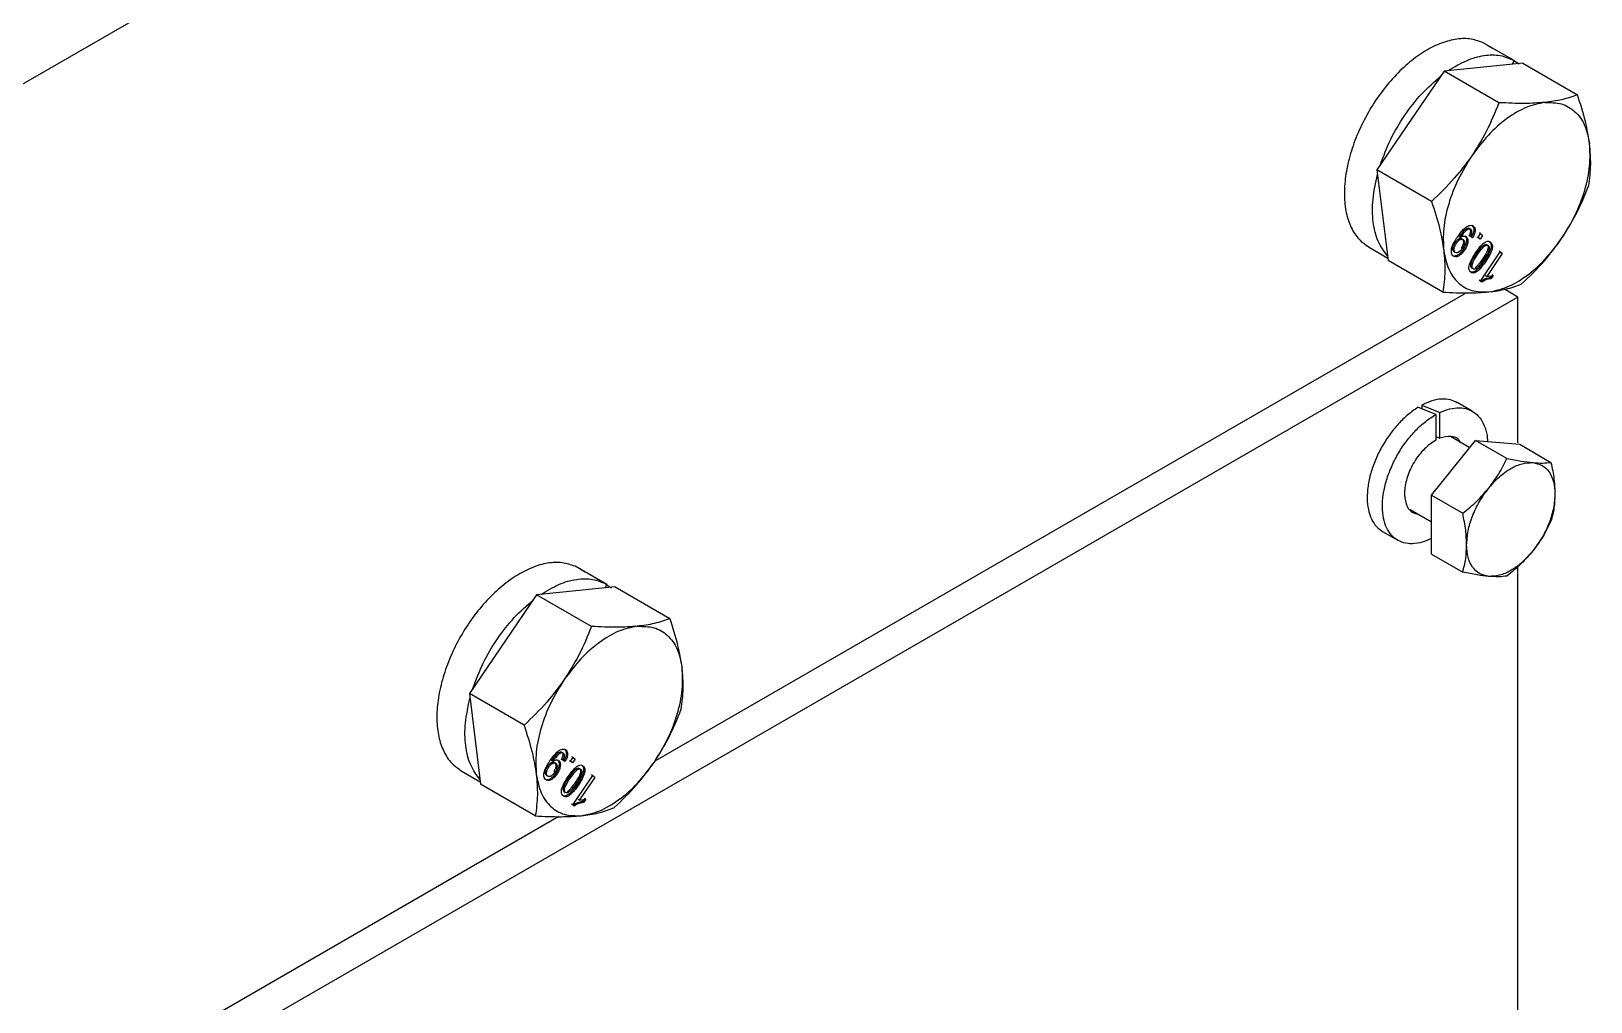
# Model space of a CAD drawing. Header units: millimetres. Extents: x 861 to 27901, y 673 to 17923.
# Drawn here: x 24468.3 to 24646.6, y 6803.6 to 6914.5 of the extents above; entities that cross this region are included whole.
import ezdxf

# ---------------------------------------------------------------- set-up
doc = ezdxf.new("R2010")
doc.units = ezdxf.units.MM
doc.header["$LTSCALE"] = 33.3

msp = doc.modelspace()

# ---------------------------------------------------------------- linework, layer by layer
at = {"color": 7, "linetype": 'Continuous', "lineweight": 25}
for p, q in [((24091.06, 6691.27), (24531.43, 6945.5)), ((24637.81, 6911.18), (24634.18, 6913.25)), ((24634.76, 6912.93), (24635.31, 6912.6)), ((24638.78, 6910.89), (24629.8, 6909.98)), ((24637.81, 6911.18), (24637.58, 6910.77)), ((24637.79, 6911.14), (24638.36, 6910.8)), ((24638.78, 6910.89), (24645.04, 6907.27)), ((24629.8, 6909.98), (24622.11, 6898.7)), ((24636.06, 6906.37), (24629.8, 6909.98)), ((24628.36, 6895.09), (24622.11, 6898.7)), ((24622.11, 6898.7), (24623.39, 6888.32)), ((24631.56, 6891.11), (24631.5, 6891.03)), ((24631.5, 6891.03), (24631.62, 6891.09)), ((24631.7, 6891.03), (24631.56, 6891.11)), ((24632.34, 6891.01), (24632.2, 6891.1)), ((24632.74, 6891.92), (24632.6, 6892)), ((24632.8, 6891.08), (24632.66, 6891.16)), ((24632.88, 6891.85), (24632.74, 6891.93)), ((24633.05, 6890.92), (24632.8, 6891.08)), ((24633.15, 6892.22), (24633.01, 6892.31)), ((24633.68, 6890.97), (24633.97, 6891.4)), ((24633.97, 6891.4), (24633.83, 6891.48)), ((24634.2, 6891.19), (24633.9, 6890.76)), ((24633.95, 6891.37), (24634.06, 6891.27)), ((24633.97, 6891.4), (24634.2, 6891.19)), ((24634.2, 6891.19), (24634.06, 6891.27)), ((24621.17, 6889.87), (24623.35, 6888.61)), ((24630.9, 6889.36), (24631.04, 6889.28)), ((24631.06, 6890.38), (24631.2, 6890.3)), ((24631.64, 6890.95), (24631.5, 6891.03)), ((24631.7, 6891.03), (24631.64, 6890.95)), ((24631.82, 6890.77), (24631.68, 6890.85)), ((24631.76, 6889.79), (24631.9, 6889.71)), ((24632.01, 6890.69), (24631.87, 6890.77)), ((24632.11, 6889.48), (24631.97, 6889.56)), ((24633.05, 6890.92), (24632.91, 6891)), ((24633.54, 6891.05), (24633.68, 6890.97)), ((24633.9, 6890.76), (24633.68, 6890.97)), ((24633.9, 6890.76), (24633.76, 6890.85)), ((24633.94, 6885.98), (24636.22, 6889.32)), ((24634.72, 6890.08), (24634.58, 6890.16)), ((24634.72, 6890.1), (24634.86, 6890.02)), ((24634.99, 6890.49), (24635.13, 6890.4)), ((24635.3, 6889.72), (24635.16, 6889.8)), ((24636.22, 6889.32), (24636.08, 6889.4)), ((24636.2, 6889.29), (24636.31, 6889.2)), ((24636.22, 6889.32), (24636.45, 6889.12)), ((24629.65, 6884.71), (24623.39, 6888.32)), ((24630.81, 6888.86), (24630.67, 6888.94)), ((24631.24, 6889.21), (24631.24, 6889.21)), ((24633.47, 6887.41), (24633.33, 6887.49)), ((24634.17, 6888.48), (24634.31, 6888.4)), ((24634.53, 6888.19), (24634.39, 6888.27)), ((24636.45, 6889.12), (24634.67, 6886.51)), ((24636.45, 6889.12), (24636.31, 6889.2)), ((24632.82, 6887.02), (24632.68, 6887.1)), ((24632.88, 6886.98), (24633, 6886.91)), ((24632.94, 6887.48), (24633.08, 6887.4)), ((24633.94, 6885.98), (24633.8, 6886.06)), ((24634.09, 6885.84), (24633.94, 6885.98)), ((24634.67, 6886.51), (24634.53, 6886.59)), ((24634.67, 6886.51), (24635.41, 6886.63)), ((24635.19, 6886.59), (24635, 6886.31)), ((24635.14, 6886.23), (24635, 6886.31)), ((24635.41, 6886.63), (24635.14, 6886.23)), ((24635.41, 6886.63), (24635.27, 6886.71)), ((24638.24, 6884.14), (24128.5, 6589.87)), ((24632.35, 6884.63), (24539.58, 6831.07)), ((24638.24, 6884.14), (24636.7, 6885.03)), ((24638.24, 6867.49), (24638.24, 6884.14)), ((24628.85, 6870.72), (24626.81, 6871.54)), ((24627.26, 6871.8), (24627.26, 6871.36)), ((24627.26, 6871.8), (24629.3, 6870.95)), ((24633.02, 6871.09), (24631.28, 6872.09)), ((24628.85, 6870.72), (24628.85, 6867.8)), ((24629.3, 6868.01), (24629.3, 6870.95)), ((24628.84, 6868.2), (24629.3, 6868.01)), ((24632.73, 6866.92), (24630.51, 6868.2)), ((24628.36, 6861.49), (24633.4, 6867.76)), ((24636.97, 6865.7), (24633.4, 6867.76)), ((24633.4, 6867.76), (24638.45, 6867.31)), ((24638.45, 6867.31), (24642.01, 6865.25)), ((24628.36, 6861.49), (24631.92, 6859.43)), ((24628.36, 6854.76), (24628.36, 6861.49)), ((24625.9, 6859.87), (24628.36, 6858.45)), ((24622.77, 6857.35), (24624.51, 6856.34)), ((24628.36, 6854.76), (24631.92, 6852.7)), ((24534.1, 6851.3), (24530.47, 6853.37)), ((24531.04, 6853.05), (24531.6, 6852.72)), ((24638.24, 6776.16), (24638.24, 6853.35)), ((24526.08, 6850.1), (24518.39, 6838.82)), ((24535.06, 6851.01), (24526.08, 6850.1)), ((24532.34, 6846.49), (24526.08, 6850.1)), ((24534.1, 6851.3), (24533.86, 6850.88)), ((24534.07, 6851.26), (24534.64, 6850.92)), ((24535.06, 6851.01), (24541.32, 6847.39)), ((24524.65, 6835.2), (24518.39, 6838.82)), ((24518.39, 6838.82), (24519.67, 6828.44)), ((24529.44, 6832.34), (24529.3, 6832.42)), ((24527.34, 6830.5), (24527.48, 6830.42)), ((24527.84, 6831.23), (24527.79, 6831.15)), ((24527.79, 6831.15), (24527.9, 6831.21)), ((24527.93, 6831.07), (24527.79, 6831.15)), ((24527.98, 6831.15), (24527.84, 6831.23)), ((24527.98, 6831.15), (24527.93, 6831.07)), ((24528.1, 6830.89), (24527.96, 6830.97)), ((24528.3, 6830.81), (24528.16, 6830.89)), ((24528.63, 6831.13), (24528.49, 6831.22)), ((24529.03, 6832.04), (24528.89, 6832.12)), ((24529.08, 6831.2), (24528.94, 6831.28)), ((24529.16, 6831.97), (24529.02, 6832.05)), ((24529.34, 6831.04), (24529.08, 6831.2)), ((24529.34, 6831.04), (24529.2, 6831.12)), ((24529.82, 6831.17), (24529.96, 6831.09)), ((24529.96, 6831.09), (24530.25, 6831.52)), ((24530.19, 6830.88), (24529.96, 6831.09)), ((24530.19, 6830.88), (24530.05, 6830.96)), ((24530.25, 6831.52), (24530.11, 6831.6)), ((24530.48, 6831.31), (24530.19, 6830.88)), ((24530.23, 6831.49), (24530.34, 6831.39)), ((24530.25, 6831.52), (24530.48, 6831.31)), ((24530.48, 6831.31), (24530.34, 6831.39)), ((24531.27, 6830.61), (24531.41, 6830.52)), ((24517.45, 6829.99), (24519.64, 6828.73)), ((24527.1, 6828.98), (24526.96, 6829.06)), ((24527.18, 6829.48), (24527.32, 6829.4)), ((24527.52, 6829.33), (24527.53, 6829.33)), ((24528.04, 6829.91), (24528.18, 6829.83)), ((24528.39, 6829.6), (24528.25, 6829.68)), ((24530.22, 6826.1), (24532.51, 6829.44)), ((24531, 6830.2), (24530.86, 6830.28)), ((24532.73, 6829.23), (24530.95, 6826.63)), ((24531.01, 6830.22), (24531.15, 6830.14)), ((24531.58, 6829.84), (24531.44, 6829.92)), ((24532.51, 6829.44), (24532.37, 6829.52)), ((24532.49, 6829.41), (24532.59, 6829.32)), ((24532.51, 6829.44), (24532.73, 6829.23)), ((24532.73, 6829.23), (24532.59, 6829.32)), ((24525.93, 6824.83), (24519.67, 6828.44)), ((24529.1, 6827.14), (24528.96, 6827.22)), ((24529.16, 6827.1), (24529.29, 6827.03)), ((24529.22, 6827.6), (24529.36, 6827.52)), ((24529.75, 6827.53), (24529.61, 6827.61)), ((24530.45, 6828.6), (24530.59, 6828.52)), ((24530.82, 6828.31), (24530.68, 6828.39)), ((24530.22, 6826.1), (24530.08, 6826.18)), ((24530.37, 6825.96), (24530.22, 6826.1)), ((24530.95, 6826.63), (24530.81, 6826.71)), ((24530.95, 6826.63), (24531.69, 6826.75)), ((24531.48, 6826.71), (24531.28, 6826.43)), ((24531.42, 6826.35), (24531.28, 6826.43)), ((24531.69, 6826.75), (24531.42, 6826.35)), ((24531.69, 6826.75), (24531.55, 6826.83)), ((24528.63, 6824.75), (24444.27, 6776.05))]:
    msp.add_line(p, q, dxfattribs=at)
for points, knots in [([(24634.18, 6913.25), (24633.71, 6913.42), (24632.75, 6913.75), (24631.07, 6913.67), (24629.29, 6913.16), (24627.45, 6912.21), (24625.62, 6910.86), (24623.88, 6909.16), (24622.29, 6907.17), (24620.91, 6904.96), (24619.79, 6902.63), (24618.97, 6900.25), (24618.48, 6897.92), (24618.34, 6895.72), (24618.56, 6893.73), (24619.13, 6892.04), (24619.99, 6890.7), (24620.79, 6890.15), (24621.18, 6889.88)], [0, 0, 0, 0, 0.062742, 0.125483, 0.188225, 0.250967, 0.313709, 0.37645, 0.439192, 0.501934, 0.564676, 0.627417, 0.690159, 0.752901, 0.815642, 0.878384, 0.941126, 1, 1, 1, 1]), ([(24645.04, 6907.27), (24644.47, 6907.07), (24643.42, 6906.67), (24641.97, 6906.48), (24641.3, 6906.39)], [0, 0, 0, 0, 0.532771, 1, 1, 1, 1]), ([(24646.43, 6901.65), (24646.29, 6902.49), (24646, 6904.29), (24645.37, 6906.24), (24645.04, 6907.27)], [0, 0, 0, 0, 0.467229, 1, 1, 1, 1]), ([(24636.06, 6906.37), (24635.61, 6905.25), (24634.77, 6903.16), (24633.54, 6901.21), (24632.96, 6900.29)], [0, 0, 0, 0, 0.532771, 1, 1, 1, 1]), ([(24641.3, 6906.39), (24640.55, 6906.34), (24638.96, 6906.22), (24637.07, 6906.32), (24636.06, 6906.37)], [0, 0, 0, 0, 0.467229, 1, 1, 1, 1]), ([(24632.96, 6900.29), (24632.32, 6899.42), (24630.94, 6897.55), (24629.26, 6895.94), (24628.36, 6895.09)], [0, 0, 0, 0, 0.467229, 1, 1, 1, 1]), ([(24646.32, 6896.9), (24646.43, 6897.68), (24646.64, 6899.14), (24646.49, 6900.85), (24646.43, 6901.65)], [0, 0, 0, 0, 0.532771, 1, 1, 1, 1]), ([(24643.22, 6890.83), (24643.8, 6891.74), (24645.03, 6893.69), (24645.87, 6895.78), (24646.32, 6896.9)], [0, 0, 0, 0, 0.467229, 1, 1, 1, 1]), ([(24628.36, 6895.09), (24628.7, 6894.05), (24629.33, 6892.1), (24629.62, 6890.31), (24629.76, 6889.46)], [0, 0, 0, 0, 0.532771, 1, 1, 1, 1]), ([(24631.32, 6891.01), (24631.46, 6891.21), (24631.74, 6891.61), (24632.15, 6892.04), (24632.49, 6892.28), (24632.75, 6892.36), (24632.98, 6892.35), (24633.1, 6892.27), (24633.15, 6892.22)], [0, 0, 0, 0, 0.250485, 0.500119, 0.627899, 0.750092, 0.874994, 1, 1, 1, 1]), ([(24632.74, 6891.93), (24632.7, 6891.96), (24632.63, 6892.01), (24632.48, 6892.01), (24632.31, 6891.94), (24631.98, 6891.67), (24631.75, 6891.36), (24631.56, 6891.11)], [0, 0, 0, 0, 0.125207, 0.25031, 0.375339, 0.50062, 1, 1, 1, 1]), ([(24631.64, 6890.95), (24631.71, 6890.99), (24631.84, 6891.07), (24632.04, 6891.12), (24632.21, 6891.11), (24632.3, 6891.05), (24632.34, 6891.01)], [0, 0, 0, 0, 0.248943, 0.49945, 0.750285, 1, 1, 1, 1]), ([(24632.88, 6891.85), (24632.84, 6891.88), (24632.77, 6891.93), (24632.62, 6891.93), (24632.45, 6891.86), (24632.12, 6891.59), (24631.89, 6891.28), (24631.7, 6891.03)], [0, 0, 0, 0, 0.125207, 0.25031, 0.375339, 0.50062, 1, 1, 1, 1]), ([(24632.2, 6891.1), (24632.22, 6891.08), (24632.26, 6891.04), (24632.31, 6890.96), (24632.36, 6890.83), (24632.38, 6890.64), (24632.36, 6890.43), (24632.3, 6890.21), (24632.19, 6889.91), (24632.06, 6889.7), (24631.97, 6889.56)], [0, 0, 0, 0, 0.062611, 0.125226, 0.250194, 0.373586, 0.500286, 0.62458, 0.750412, 1, 1, 1, 1]), ([(24632.66, 6891.16), (24632.7, 6891.25), (24632.78, 6891.39), (24632.83, 6891.58), (24632.84, 6891.71), (24632.82, 6891.83), (24632.77, 6891.89), (24632.74, 6891.93)], [0, 0, 0, 0, 0.277074, 0.499914, 0.624834, 0.750381, 1, 1, 1, 1]), ([(24632.8, 6891.08), (24632.84, 6891.16), (24632.92, 6891.31), (24632.97, 6891.5), (24632.98, 6891.63), (24632.96, 6891.72), (24632.93, 6891.8), (24632.9, 6891.83), (24632.88, 6891.85)], [0, 0, 0, 0, 0.276477, 0.499318, 0.623718, 0.749496, 0.874756, 1, 1, 1, 1]), ([(24633.01, 6892.31), (24633.07, 6892.24), (24633.15, 6892.14), (24633.2, 6891.94), (24633.2, 6891.71), (24633.12, 6891.38), (24632.98, 6891.12), (24632.91, 6891)], [0, 0, 0, 0, 0.249859, 0.375956, 0.500482, 0.749847, 1, 1, 1, 1]), ([(24633.15, 6892.22), (24633.21, 6892.16), (24633.29, 6892.06), (24633.34, 6891.86), (24633.34, 6891.63), (24633.26, 6891.29), (24633.12, 6891.04), (24633.05, 6890.92)], [0, 0, 0, 0, 0.249859, 0.375718, 0.500481, 0.749846, 1, 1, 1, 1]), ([(24629.76, 6889.46), (24629.82, 6888.66), (24629.97, 6886.95), (24629.76, 6885.49), (24629.65, 6884.71)], [0, 0, 0, 0, 0.467229, 1, 1, 1, 1]), ([(24630.81, 6888.86), (24630.77, 6888.92), (24630.68, 6889.02), (24630.62, 6889.25), (24630.62, 6889.53), (24630.71, 6889.94), (24630.95, 6890.45), (24631.2, 6890.83), (24631.32, 6891.01)], [0, 0, 0, 0, 0.125064, 0.25009, 0.37511, 0.500169, 0.749441, 1, 1, 1, 1]), ([(24630.9, 6889.36), (24630.86, 6889.41), (24630.8, 6889.49), (24630.78, 6889.66), (24630.8, 6889.8), (24630.84, 6889.95), (24630.92, 6890.15), (24631, 6890.29), (24631.06, 6890.38)], [0, 0, 0, 0, 0.249017, 0.371845, 0.499365, 0.623226, 0.749892, 1, 1, 1, 1]), ([(24632.11, 6889.48), (24632.01, 6889.34), (24631.85, 6889.13), (24631.61, 6888.93), (24631.43, 6888.82), (24631.25, 6888.75), (24631.02, 6888.73), (24630.9, 6888.81), (24630.81, 6888.86)], [0, 0, 0, 0, 0.249869, 0.376454, 0.500348, 0.627239, 0.750824, 1, 1, 1, 1]), ([(24631.04, 6889.28), (24631, 6889.33), (24630.94, 6889.41), (24630.92, 6889.58), (24630.94, 6889.72), (24630.98, 6889.87), (24631.06, 6890.07), (24631.14, 6890.21), (24631.2, 6890.3)], [0, 0, 0, 0, 0.249017, 0.372138, 0.499365, 0.623562, 0.749893, 1, 1, 1, 1]), ([(24631.97, 6889.56), (24631.87, 6889.42), (24631.71, 6889.21), (24631.47, 6889.01), (24631.29, 6888.9), (24631.11, 6888.83), (24631, 6888.83), (24630.94, 6888.83)], [0, 0, 0, 0, 0.332793, 0.501654, 0.666398, 0.835694, 1, 1, 1, 1]), ([(24631.9, 6889.71), (24631.83, 6889.62), (24631.7, 6889.44), (24631.49, 6889.28), (24631.33, 6889.22), (24631.18, 6889.19), (24631.1, 6889.25), (24631.04, 6889.28)], [0, 0, 0, 0, 0.25025, 0.499842, 0.629576, 0.750665, 1, 1, 1, 1]), ([(24631.06, 6890.38), (24631.13, 6890.47), (24631.22, 6890.6), (24631.37, 6890.73), (24631.49, 6890.8), (24631.6, 6890.85), (24631.74, 6890.86), (24631.82, 6890.81), (24631.87, 6890.77)], [0, 0, 0, 0, 0.249977, 0.377915, 0.500342, 0.627106, 0.750811, 1, 1, 1, 1]), ([(24631.2, 6890.3), (24631.27, 6890.39), (24631.36, 6890.52), (24631.51, 6890.65), (24631.63, 6890.72), (24631.74, 6890.76), (24631.88, 6890.78), (24631.96, 6890.73), (24632.01, 6890.69)], [0, 0, 0, 0, 0.2499765, 0.3782222, 0.5003423, 0.6274524, 0.7508111, 1, 1, 1, 1]), ([(24631.87, 6890.77), (24631.91, 6890.72), (24631.98, 6890.65), (24632, 6890.49), (24632, 6890.36), (24631.97, 6890.21), (24631.9, 6890.02), (24631.82, 6889.88), (24631.76, 6889.79)], [0, 0, 0, 0, 0.24952, 0.373528, 0.499888, 0.62379, 0.750316, 1, 1, 1, 1]), ([(24632.01, 6890.69), (24632.05, 6890.64), (24632.12, 6890.57), (24632.14, 6890.41), (24632.14, 6890.28), (24632.11, 6890.13), (24632.04, 6889.94), (24631.96, 6889.8), (24631.9, 6889.71)], [0, 0, 0, 0, 0.249521, 0.373851, 0.499889, 0.624096, 0.750315, 1, 1, 1, 1]), ([(24632.34, 6891.01), (24632.38, 6890.98), (24632.44, 6890.91), (24632.5, 6890.75), (24632.52, 6890.56), (24632.5, 6890.35), (24632.44, 6890.12), (24632.33, 6889.83), (24632.2, 6889.62), (24632.11, 6889.48)], [0, 0, 0, 0, 0.125074, 0.250064, 0.373261, 0.500199, 0.624296, 0.750369, 1, 1, 1, 1]), ([(24633.41, 6889.23), (24633.54, 6889.42), (24633.8, 6889.79), (24634.18, 6890.21), (24634.5, 6890.45), (24634.75, 6890.54), (24634.97, 6890.53), (24635.07, 6890.45), (24635.13, 6890.4)], [0, 0, 0, 0, 0.2504758, 0.5003474, 0.6257683, 0.7501762, 0.8749697, 1, 1, 1, 1]), ([(24633.49, 6889.1), (24633.68, 6889.37), (24633.92, 6889.71), (24634.25, 6890.04), (24634.43, 6890.14), (24634.6, 6890.18), (24634.68, 6890.13), (24634.72, 6890.1)], [0, 0, 0, 0, 0.50041, 0.625613, 0.75058, 0.875344, 1, 1, 1, 1]), ([(24633.63, 6889.02), (24633.82, 6889.29), (24634.06, 6889.63), (24634.39, 6889.96), (24634.57, 6890.06), (24634.74, 6890.1), (24634.82, 6890.04), (24634.86, 6890.02)], [0, 0, 0, 0, 0.50041, 0.625613, 0.75058, 0.875344, 1, 1, 1, 1]), ([(24634.72, 6890.1), (24634.75, 6890.06), (24634.82, 6889.98), (24634.82, 6889.77), (24634.78, 6889.55), (24634.58, 6889.1), (24634.35, 6888.75), (24634.17, 6888.48)], [0, 0, 0, 0, 0.124696, 0.249462, 0.374432, 0.499637, 1, 1, 1, 1]), ([(24634.86, 6890.02), (24634.89, 6889.98), (24634.96, 6889.9), (24634.96, 6889.69), (24634.92, 6889.47), (24634.72, 6889.02), (24634.49, 6888.67), (24634.31, 6888.4)], [0, 0, 0, 0, 0.124696, 0.249462, 0.374432, 0.499637, 1, 1, 1, 1]), ([(24635.16, 6889.8), (24635.12, 6889.67), (24635.05, 6889.4), (24634.79, 6888.88), (24634.55, 6888.52), (24634.39, 6888.27)], [0, 0, 0, 0, 0.249754, 0.499871, 1, 1, 1, 1]), ([(24635.3, 6889.72), (24635.26, 6889.59), (24635.19, 6889.32), (24634.93, 6888.8), (24634.69, 6888.44), (24634.53, 6888.19)], [0, 0, 0, 0, 0.249754, 0.499871, 1, 1, 1, 1]), ([(24634.99, 6890.49), (24635.05, 6890.41), (24635.15, 6890.28), (24635.19, 6890.02), (24635.17, 6889.88), (24635.16, 6889.8)], [0, 0, 0, 0, 0.499036, 0.74951, 1, 1, 1, 1]), ([(24635.13, 6890.4), (24635.19, 6890.32), (24635.29, 6890.2), (24635.32, 6889.97), (24635.32, 6889.83), (24635.3, 6889.76), (24635.3, 6889.72)], [0, 0, 0, 0, 0.498795, 0.749148, 0.874576, 1, 1, 1, 1]), ([(24638.62, 6885.62), (24639.52, 6886.47), (24641.2, 6888.08), (24642.58, 6889.95), (24643.22, 6890.83)], [0, 0, 0, 0, 0.532771, 1, 1, 1, 1]), ([(24632.82, 6887.02), (24632.77, 6887.07), (24632.68, 6887.17), (24632.62, 6887.41), (24632.64, 6887.71), (24632.84, 6888.35), (24633.16, 6888.84), (24633.41, 6889.23)], [0, 0, 0, 0, 0.1253733, 0.2506437, 0.3756975, 0.5011132, 1, 1, 1, 1]), ([(24634.53, 6888.19), (24634.4, 6888.01), (24634.14, 6887.63), (24633.76, 6887.21), (24633.43, 6886.97), (24633.19, 6886.88), (24632.98, 6886.9), (24632.87, 6886.98), (24632.82, 6887.02)], [0, 0, 0, 0, 0.2504817, 0.5003456, 0.6317049, 0.7502211, 0.8749867, 1, 1, 1, 1]), ([(24632.94, 6887.48), (24632.91, 6887.52), (24632.85, 6887.6), (24632.84, 6887.8), (24632.88, 6888.03), (24633.08, 6888.48), (24633.31, 6888.83), (24633.49, 6889.1)], [0, 0, 0, 0, 0.124745, 0.249484, 0.374471, 0.499648, 1, 1, 1, 1]), ([(24634.39, 6888.27), (24634.26, 6888.09), (24634, 6887.71), (24633.62, 6887.29), (24633.29, 6887.06), (24633.06, 6886.96), (24632.94, 6886.98), (24632.88, 6886.99)], [0, 0, 0, 0, 0.293294, 0.585865, 0.739865, 0.87845, 1, 1, 1, 1]), ([(24633.08, 6887.4), (24633.05, 6887.44), (24632.99, 6887.52), (24632.98, 6887.72), (24633.02, 6887.95), (24633.22, 6888.4), (24633.45, 6888.75), (24633.63, 6889.02)], [0, 0, 0, 0, 0.124745, 0.249484, 0.374471, 0.499648, 1, 1, 1, 1]), ([(24634.17, 6888.48), (24634.04, 6888.3), (24633.85, 6888.02), (24633.57, 6887.69), (24633.41, 6887.56), (24633.33, 6887.49)], [0, 0, 0, 0, 0.5003723, 0.7505151, 1, 1, 1, 1]), ([(24634.31, 6888.4), (24634.18, 6888.22), (24633.99, 6887.94), (24633.71, 6887.6), (24633.55, 6887.48), (24633.47, 6887.41)], [0, 0, 0, 0, 0.500372, 0.750515, 1, 1, 1, 1]), ([(24633.04, 6887.43), (24633.03, 6887.43), (24633.01, 6887.43), (24632.98, 6887.45), (24632.95, 6887.47), (24632.94, 6887.48)], [0, 0, 0, 0, 0.170351, 0.585162, 1, 1, 1, 1]), ([(24633.47, 6887.41), (24633.43, 6887.39), (24633.36, 6887.35), (24633.25, 6887.33), (24633.15, 6887.34), (24633.11, 6887.38), (24633.08, 6887.4)], [0, 0, 0, 0, 0.250158, 0.500156, 0.750032, 1, 1, 1, 1]), ([(24635, 6886.31), (24634.83, 6886.3), (24634.5, 6886.27), (24634.13, 6886.04), (24633.95, 6885.92)], [0, 0, 0, 0, 0.500866, 1, 1, 1, 1]), ([(24635.14, 6886.23), (24634.97, 6886.22), (24634.64, 6886.19), (24634.27, 6885.96), (24634.09, 6885.84)], [0, 0, 0, 0, 0.5008657, 1, 1, 1, 1]), ([(24629.65, 6884.71), (24630.65, 6884.66), (24632.55, 6884.57), (24634.14, 6884.68), (24634.89, 6884.73)], [0, 0, 0, 0, 0.532771, 1, 1, 1, 1]), ([(24634.89, 6884.73), (24635.56, 6884.82), (24637.01, 6885.02), (24638.06, 6885.41), (24638.62, 6885.62)], [0, 0, 0, 0, 0.467229, 1, 1, 1, 1]), ([(24626.81, 6871.54), (24626.42, 6871.27), (24625.64, 6870.74), (24624.53, 6869.65), (24623.52, 6868.39), (24622.63, 6866.99), (24621.91, 6865.51), (24621.38, 6863.99), (24621.06, 6862.51), (24620.97, 6861.1), (24621.1, 6859.83), (24621.46, 6858.75), (24622.01, 6857.88), (24622.52, 6857.53), (24622.77, 6857.35)], [0, 0, 0, 0, 0.0836149, 0.1672298, 0.2508448, 0.3344597, 0.4180746, 0.5016895, 0.5853044, 0.6689193, 0.7525343, 0.8361492, 0.9197641, 1, 1, 1, 1]), ([(24631.27, 6872.07), (24631.03, 6872.19), (24630.5, 6872.46), (24629.53, 6872.52), (24628.42, 6872.34), (24627.64, 6871.98), (24627.26, 6871.8)], [0, 0, 0, 0, 0.220764, 0.48051, 0.740255, 1, 1, 1, 1]), ([(24629.3, 6870.95), (24629.69, 6871.1), (24630.46, 6871.42), (24631.54, 6871.53), (24632.53, 6871.37), (24633.37, 6870.91), (24634.05, 6870.19), (24634.51, 6869.21), (24634.74, 6868.34), (24634.74, 6867.77), (24634.74, 6867.64)], [0, 0, 0, 0, 0.137338, 0.274676, 0.412014, 0.549352, 0.68669, 0.824029, 0.961367, 1, 1, 1, 1]), ([(24628.36, 6856.56), (24628, 6856.4), (24627.26, 6856.06), (24626.18, 6855.9), (24625.17, 6856.01), (24624.3, 6856.41), (24623.59, 6857.08), (24623.08, 6858.01), (24622.78, 6859.15), (24622.71, 6860.46), (24622.86, 6861.89), (24623.24, 6863.39), (24623.82, 6864.9), (24624.59, 6866.37), (24625.51, 6867.74), (24626.56, 6868.95), (24627.69, 6869.99), (24628.46, 6870.47), (24628.85, 6870.72)], [0, 0, 0, 0, 0.057954, 0.120757, 0.18356, 0.246363, 0.309166, 0.371969, 0.434772, 0.497575, 0.560378, 0.623182, 0.685985, 0.748788, 0.811591, 0.874394, 0.937197, 1, 1, 1, 1]), ([(24631.67, 6867.53), (24631.63, 6867.6), (24631.41, 6868.04), (24630.58, 6868.32), (24629.73, 6868.11), (24629.3, 6868.01)], [0, 0, 0, 0, 0.096571, 0.548286, 1, 1, 1, 1]), ([(24628.85, 6867.8), (24628.41, 6867.49), (24627.51, 6866.88), (24626.34, 6865.35), (24625.53, 6863.62), (24625.19, 6861.89), (24625.38, 6860.45), (24625.97, 6859.49), (24626.62, 6859.36), (24626.9, 6859.3)], [0, 0, 0, 0, 0.148322, 0.296644, 0.444965, 0.593287, 0.741609, 0.889931, 1, 1, 1, 1]), ([(24634.9, 6862.31), (24635.28, 6862.82), (24636.09, 6863.91), (24636.67, 6865.09), (24636.97, 6865.7)], [0, 0, 0, 0, 0.4763129, 1, 1, 1, 1]), ([(24636.97, 6865.7), (24637.53, 6865.59), (24638.61, 6865.37), (24639.51, 6865.27), (24639.94, 6865.22)], [0, 0, 0, 0, 0.523687, 1, 1, 1, 1]), ([(24639.94, 6865.22), (24640.33, 6865.19), (24641.14, 6865.14), (24641.71, 6865.22), (24642.01, 6865.25)], [0, 0, 0, 0, 0.476313, 1, 1, 1, 1]), ([(24642.01, 6865.25), (24642.15, 6864.6), (24642.4, 6863.35), (24642.44, 6862.18), (24642.46, 6861.63)], [0, 0, 0, 0, 0.523687, 1, 1, 1, 1]), ([(24631.92, 6859.43), (24632.49, 6859.89), (24633.57, 6860.77), (24634.47, 6861.81), (24634.9, 6862.31)], [0, 0, 0, 0, 0.5236871, 1, 1, 1, 1]), ([(24642.46, 6861.63), (24642.44, 6861.1), (24642.4, 6859.98), (24642.15, 6859.03), (24642.01, 6858.53)], [0, 0, 0, 0, 0.476313, 1, 1, 1, 1]), ([(24632.37, 6855.8), (24632.35, 6856.36), (24632.31, 6857.52), (24632.05, 6858.77), (24631.92, 6859.43)], [0, 0, 0, 0, 0.476313, 1, 1, 1, 1]), ([(24642.01, 6858.53), (24641.71, 6857.91), (24641.14, 6856.73), (24640.33, 6855.65), (24639.94, 6855.13)], [0, 0, 0, 0, 0.523687, 1, 1, 1, 1]), ([(24631.92, 6852.7), (24632.05, 6853.2), (24632.31, 6854.16), (24632.35, 6855.27), (24632.37, 6855.8)], [0, 0, 0, 0, 0.523687, 1, 1, 1, 1]), ([(24530.47, 6853.37), (24529.99, 6853.53), (24529.03, 6853.87), (24527.35, 6853.79), (24525.57, 6853.28), (24523.73, 6852.33), (24521.91, 6850.98), (24520.17, 6849.28), (24518.57, 6847.28), (24517.19, 6845.08), (24516.07, 6842.75), (24515.25, 6840.37), (24514.76, 6838.03), (24514.62, 6835.83), (24514.84, 6833.85), (24515.42, 6832.16), (24516.28, 6830.82), (24517.08, 6830.27), (24517.46, 6830)], [0, 0, 0, 0, 0.0627417, 0.1254835, 0.1882252, 0.2509669, 0.3137086, 0.3764504, 0.4391921, 0.5019338, 0.5646756, 0.6274173, 0.690159, 0.7529008, 0.8156425, 0.8783842, 0.9411259, 1, 1, 1, 1]), ([(24639.94, 6855.13), (24639.51, 6854.63), (24638.61, 6853.59), (24637.53, 6852.71), (24636.97, 6852.25)], [0, 0, 0, 0, 0.476313, 1, 1, 1, 1]), ([(24634.9, 6852.21), (24634.47, 6852.26), (24633.57, 6852.36), (24632.49, 6852.58), (24631.92, 6852.7)], [0, 0, 0, 0, 0.476313, 1, 1, 1, 1]), ([(24636.97, 6852.25), (24636.67, 6852.21), (24636.09, 6852.14), (24635.28, 6852.19), (24634.9, 6852.21)], [0, 0, 0, 0, 0.523687, 1, 1, 1, 1]), ([(24537.58, 6846.51), (24536.84, 6846.45), (24535.24, 6846.34), (24533.35, 6846.44), (24532.34, 6846.49)], [0, 0, 0, 0, 0.467229, 1, 1, 1, 1]), ([(24541.32, 6847.39), (24540.76, 6847.19), (24539.71, 6846.79), (24538.26, 6846.6), (24537.58, 6846.51)], [0, 0, 0, 0, 0.532771, 1, 1, 1, 1]), ([(24542.71, 6841.77), (24542.57, 6842.61), (24542.28, 6844.41), (24541.65, 6846.36), (24541.32, 6847.39)], [0, 0, 0, 0, 0.467229, 1, 1, 1, 1]), ([(24532.34, 6846.49), (24531.89, 6845.37), (24531.05, 6843.28), (24529.82, 6841.32), (24529.24, 6840.41)], [0, 0, 0, 0, 0.532771, 1, 1, 1, 1]), ([(24542.6, 6837.02), (24542.71, 6837.8), (24542.92, 6839.26), (24542.78, 6840.97), (24542.71, 6841.77)], [0, 0, 0, 0, 0.532771, 1, 1, 1, 1]), ([(24529.24, 6840.41), (24528.6, 6839.54), (24527.23, 6837.67), (24525.54, 6836.06), (24524.65, 6835.2)], [0, 0, 0, 0, 0.467229, 1, 1, 1, 1]), ([(24539.5, 6830.94), (24540.08, 6831.86), (24541.31, 6833.81), (24542.15, 6835.9), (24542.6, 6837.02)], [0, 0, 0, 0, 0.467229, 1, 1, 1, 1]), ([(24524.65, 6835.2), (24524.98, 6834.17), (24525.61, 6832.22), (24525.9, 6830.42), (24526.04, 6829.58)], [0, 0, 0, 0, 0.532771, 1, 1, 1, 1]), ([(24527.6, 6831.13), (24527.74, 6831.33), (24528.02, 6831.73), (24528.43, 6832.16), (24528.78, 6832.4), (24529.03, 6832.48), (24529.27, 6832.47), (24529.38, 6832.39), (24529.44, 6832.34)], [0, 0, 0, 0, 0.250485, 0.500119, 0.627899, 0.750092, 0.874994, 1, 1, 1, 1]), ([(24529.3, 6832.42), (24529.35, 6832.36), (24529.44, 6832.26), (24529.48, 6832.06), (24529.48, 6831.83), (24529.4, 6831.49), (24529.26, 6831.24), (24529.2, 6831.12)], [0, 0, 0, 0, 0.249859, 0.375956, 0.500482, 0.749847, 1, 1, 1, 1]), ([(24529.44, 6832.34), (24529.49, 6832.28), (24529.58, 6832.18), (24529.62, 6831.98), (24529.62, 6831.74), (24529.54, 6831.41), (24529.4, 6831.16), (24529.34, 6831.04)], [0, 0, 0, 0, 0.249859, 0.375718, 0.500481, 0.749846, 1, 1, 1, 1]), ([(24527.1, 6828.98), (24527.05, 6829.03), (24526.96, 6829.14), (24526.9, 6829.37), (24526.9, 6829.65), (24526.99, 6830.06), (24527.23, 6830.57), (24527.48, 6830.94), (24527.6, 6831.13)], [0, 0, 0, 0, 0.125064, 0.25009, 0.37511, 0.500169, 0.749441, 1, 1, 1, 1]), ([(24527.18, 6829.48), (24527.14, 6829.53), (24527.08, 6829.61), (24527.06, 6829.78), (24527.08, 6829.92), (24527.12, 6830.07), (24527.2, 6830.27), (24527.29, 6830.41), (24527.34, 6830.5)], [0, 0, 0, 0, 0.249017, 0.371845, 0.499365, 0.623226, 0.749892, 1, 1, 1, 1]), ([(24527.34, 6830.5), (24527.41, 6830.59), (24527.5, 6830.72), (24527.65, 6830.85), (24527.77, 6830.92), (24527.88, 6830.97), (24528.02, 6830.98), (24528.1, 6830.93), (24528.16, 6830.89)], [0, 0, 0, 0, 0.249977, 0.377915, 0.500342, 0.627106, 0.750811, 1, 1, 1, 1]), ([(24527.48, 6830.42), (24527.55, 6830.51), (24527.64, 6830.64), (24527.79, 6830.77), (24527.91, 6830.84), (24528.02, 6830.88), (24528.16, 6830.9), (24528.24, 6830.85), (24528.3, 6830.81)], [0, 0, 0, 0, 0.249976, 0.378222, 0.500342, 0.627452, 0.750811, 1, 1, 1, 1]), ([(24529.02, 6832.05), (24528.99, 6832.08), (24528.91, 6832.13), (24528.76, 6832.13), (24528.59, 6832.06), (24528.26, 6831.79), (24528.03, 6831.48), (24527.84, 6831.23)], [0, 0, 0, 0, 0.125207, 0.25031, 0.375339, 0.50062, 1, 1, 1, 1]), ([(24527.93, 6831.07), (24527.99, 6831.11), (24528.13, 6831.19), (24528.32, 6831.24), (24528.5, 6831.23), (24528.58, 6831.17), (24528.63, 6831.13)], [0, 0, 0, 0, 0.248943, 0.49945, 0.750285, 1, 1, 1, 1]), ([(24529.16, 6831.97), (24529.13, 6831.99), (24529.05, 6832.05), (24528.9, 6832.05), (24528.73, 6831.98), (24528.4, 6831.71), (24528.17, 6831.4), (24527.98, 6831.15)], [0, 0, 0, 0, 0.125207, 0.25031, 0.375339, 0.50062, 1, 1, 1, 1]), ([(24528.16, 6830.89), (24528.2, 6830.84), (24528.26, 6830.77), (24528.29, 6830.61), (24528.28, 6830.48), (24528.25, 6830.33), (24528.18, 6830.14), (24528.1, 6830), (24528.04, 6829.91)], [0, 0, 0, 0, 0.24952, 0.373528, 0.499888, 0.62379, 0.750316, 1, 1, 1, 1]), ([(24528.3, 6830.81), (24528.34, 6830.76), (24528.4, 6830.69), (24528.43, 6830.53), (24528.42, 6830.4), (24528.39, 6830.25), (24528.32, 6830.06), (24528.24, 6829.92), (24528.18, 6829.83)], [0, 0, 0, 0, 0.249521, 0.373851, 0.499889, 0.624096, 0.750315, 1, 1, 1, 1]), ([(24528.49, 6831.22), (24528.5, 6831.2), (24528.54, 6831.16), (24528.59, 6831.08), (24528.64, 6830.95), (24528.66, 6830.76), (24528.64, 6830.55), (24528.58, 6830.32), (24528.47, 6830.03), (24528.34, 6829.82), (24528.25, 6829.68)], [0, 0, 0, 0, 0.062611, 0.125226, 0.250194, 0.373586, 0.500286, 0.62458, 0.750412, 1, 1, 1, 1]), ([(24528.63, 6831.13), (24528.66, 6831.1), (24528.73, 6831.03), (24528.78, 6830.87), (24528.8, 6830.68), (24528.78, 6830.47), (24528.72, 6830.24), (24528.61, 6829.94), (24528.48, 6829.74), (24528.39, 6829.6)], [0, 0, 0, 0, 0.125074, 0.250064, 0.373261, 0.500199, 0.624296, 0.750369, 1, 1, 1, 1]), ([(24528.94, 6831.28), (24528.98, 6831.36), (24529.06, 6831.51), (24529.11, 6831.7), (24529.12, 6831.83), (24529.1, 6831.95), (24529.05, 6832.01), (24529.02, 6832.05)], [0, 0, 0, 0, 0.277074, 0.499914, 0.624834, 0.750381, 1, 1, 1, 1]), ([(24529.08, 6831.2), (24529.12, 6831.28), (24529.2, 6831.43), (24529.25, 6831.62), (24529.26, 6831.75), (24529.25, 6831.84), (24529.21, 6831.92), (24529.18, 6831.95), (24529.16, 6831.97)], [0, 0, 0, 0, 0.2764768, 0.499318, 0.6237184, 0.7494962, 0.8747562, 1, 1, 1, 1]), ([(24529.69, 6829.35), (24529.82, 6829.54), (24530.09, 6829.91), (24530.46, 6830.32), (24530.79, 6830.56), (24531.03, 6830.66), (24531.25, 6830.65), (24531.36, 6830.56), (24531.41, 6830.52)], [0, 0, 0, 0, 0.250476, 0.500347, 0.625768, 0.750176, 0.87497, 1, 1, 1, 1]), ([(24531.27, 6830.61), (24531.33, 6830.52), (24531.43, 6830.4), (24531.47, 6830.14), (24531.45, 6829.99), (24531.44, 6829.92)], [0, 0, 0, 0, 0.499036, 0.74951, 1, 1, 1, 1]), ([(24531.41, 6830.52), (24531.48, 6830.44), (24531.58, 6830.32), (24531.6, 6830.09), (24531.6, 6829.95), (24531.59, 6829.88), (24531.58, 6829.84)], [0, 0, 0, 0, 0.498795, 0.749148, 0.874576, 1, 1, 1, 1]), ([(24534.9, 6825.74), (24535.8, 6826.59), (24537.48, 6828.2), (24538.86, 6830.07), (24539.5, 6830.94)], [0, 0, 0, 0, 0.532771, 1, 1, 1, 1]), ([(24526.04, 6829.58), (24526.11, 6828.78), (24526.25, 6827.07), (24526.04, 6825.61), (24525.93, 6824.83)], [0, 0, 0, 0, 0.467229, 1, 1, 1, 1]), ([(24528.39, 6829.6), (24528.29, 6829.46), (24528.14, 6829.25), (24527.9, 6829.05), (24527.71, 6828.94), (24527.53, 6828.87), (24527.31, 6828.85), (24527.18, 6828.93), (24527.1, 6828.98)], [0, 0, 0, 0, 0.249869, 0.376454, 0.500348, 0.627239, 0.750824, 1, 1, 1, 1]), ([(24527.32, 6829.4), (24527.28, 6829.45), (24527.22, 6829.53), (24527.21, 6829.7), (24527.22, 6829.84), (24527.26, 6829.99), (24527.34, 6830.19), (24527.43, 6830.33), (24527.48, 6830.42)], [0, 0, 0, 0, 0.249017, 0.372138, 0.499365, 0.623562, 0.749893, 1, 1, 1, 1]), ([(24528.25, 6829.68), (24528.15, 6829.54), (24528, 6829.33), (24527.76, 6829.13), (24527.57, 6829.02), (24527.39, 6828.95), (24527.28, 6828.95), (24527.23, 6828.94)], [0, 0, 0, 0, 0.332793, 0.501654, 0.666398, 0.835694, 1, 1, 1, 1]), ([(24528.18, 6829.83), (24528.11, 6829.74), (24527.98, 6829.56), (24527.77, 6829.4), (24527.62, 6829.33), (24527.46, 6829.31), (24527.38, 6829.37), (24527.32, 6829.4)], [0, 0, 0, 0, 0.25025, 0.499842, 0.629576, 0.750665, 1, 1, 1, 1]), ([(24529.1, 6827.14), (24529.05, 6827.19), (24528.96, 6827.29), (24528.9, 6827.53), (24528.92, 6827.83), (24529.13, 6828.47), (24529.44, 6828.96), (24529.69, 6829.35)], [0, 0, 0, 0, 0.125373, 0.250644, 0.375698, 0.501113, 1, 1, 1, 1]), ([(24529.22, 6827.6), (24529.19, 6827.64), (24529.13, 6827.72), (24529.12, 6827.92), (24529.16, 6828.15), (24529.36, 6828.6), (24529.59, 6828.95), (24529.78, 6829.22)], [0, 0, 0, 0, 0.124745, 0.249484, 0.374471, 0.499648, 1, 1, 1, 1]), ([(24529.36, 6827.52), (24529.33, 6827.56), (24529.27, 6827.64), (24529.26, 6827.84), (24529.3, 6828.07), (24529.5, 6828.52), (24529.73, 6828.87), (24529.92, 6829.14)], [0, 0, 0, 0, 0.124745, 0.249484, 0.374471, 0.499648, 1, 1, 1, 1]), ([(24529.78, 6829.22), (24529.96, 6829.49), (24530.2, 6829.83), (24530.53, 6830.16), (24530.71, 6830.26), (24530.88, 6830.3), (24530.96, 6830.24), (24531.01, 6830.22)], [0, 0, 0, 0, 0.50041, 0.625613, 0.75058, 0.875344, 1, 1, 1, 1]), ([(24529.92, 6829.14), (24530.1, 6829.41), (24530.34, 6829.75), (24530.67, 6830.08), (24530.85, 6830.18), (24531.02, 6830.22), (24531.1, 6830.16), (24531.15, 6830.14)], [0, 0, 0, 0, 0.50041, 0.625613, 0.75058, 0.875344, 1, 1, 1, 1]), ([(24531.01, 6830.22), (24531.04, 6830.18), (24531.1, 6830.1), (24531.1, 6829.89), (24531.06, 6829.67), (24530.87, 6829.22), (24530.64, 6828.87), (24530.45, 6828.6)], [0, 0, 0, 0, 0.124696, 0.249462, 0.374432, 0.499637, 1, 1, 1, 1]), ([(24531.15, 6830.14), (24531.18, 6830.1), (24531.24, 6830.02), (24531.25, 6829.81), (24531.2, 6829.59), (24531.01, 6829.14), (24530.78, 6828.79), (24530.59, 6828.52)], [0, 0, 0, 0, 0.124696, 0.249462, 0.374432, 0.499637, 1, 1, 1, 1]), ([(24531.44, 6829.92), (24531.4, 6829.79), (24531.33, 6829.52), (24531.07, 6829), (24530.84, 6828.64), (24530.68, 6828.39)], [0, 0, 0, 0, 0.249754, 0.499871, 1, 1, 1, 1]), ([(24531.58, 6829.84), (24531.54, 6829.71), (24531.47, 6829.44), (24531.21, 6828.92), (24530.98, 6828.55), (24530.82, 6828.31)], [0, 0, 0, 0, 0.249754, 0.499871, 1, 1, 1, 1]), ([(24530.82, 6828.31), (24530.69, 6828.12), (24530.42, 6827.75), (24530.04, 6827.33), (24529.72, 6827.09), (24529.47, 6827), (24529.26, 6827.01), (24529.15, 6827.1), (24529.1, 6827.14)], [0, 0, 0, 0, 0.250482, 0.500346, 0.631705, 0.750221, 0.874987, 1, 1, 1, 1]), ([(24530.68, 6828.39), (24530.55, 6828.21), (24530.28, 6827.83), (24529.9, 6827.41), (24529.58, 6827.18), (24529.34, 6827.08), (24529.22, 6827.1), (24529.16, 6827.11)], [0, 0, 0, 0, 0.293294, 0.585865, 0.739865, 0.87845, 1, 1, 1, 1]), ([(24529.32, 6827.55), (24529.31, 6827.55), (24529.29, 6827.55), (24529.26, 6827.57), (24529.24, 6827.59), (24529.22, 6827.6)], [0, 0, 0, 0, 0.170351, 0.585162, 1, 1, 1, 1]), ([(24529.75, 6827.53), (24529.72, 6827.51), (24529.64, 6827.47), (24529.53, 6827.45), (24529.44, 6827.46), (24529.39, 6827.5), (24529.36, 6827.52)], [0, 0, 0, 0, 0.250158, 0.500156, 0.750032, 1, 1, 1, 1]), ([(24530.45, 6828.6), (24530.32, 6828.42), (24530.13, 6828.14), (24529.85, 6827.81), (24529.69, 6827.68), (24529.61, 6827.61)], [0, 0, 0, 0, 0.500372, 0.750515, 1, 1, 1, 1]), ([(24530.59, 6828.52), (24530.46, 6828.34), (24530.27, 6828.06), (24529.99, 6827.72), (24529.83, 6827.6), (24529.75, 6827.53)], [0, 0, 0, 0, 0.5003723, 0.7505151, 1, 1, 1, 1]), ([(24531.28, 6826.43), (24531.12, 6826.42), (24530.78, 6826.39), (24530.41, 6826.16), (24530.23, 6826.04)], [0, 0, 0, 0, 0.500866, 1, 1, 1, 1]), ([(24531.42, 6826.35), (24531.26, 6826.34), (24530.92, 6826.31), (24530.55, 6826.08), (24530.37, 6825.96)], [0, 0, 0, 0, 0.500866, 1, 1, 1, 1]), ([(24531.17, 6824.85), (24531.84, 6824.94), (24533.29, 6825.14), (24534.34, 6825.53), (24534.9, 6825.74)], [0, 0, 0, 0, 0.467229, 1, 1, 1, 1]), ([(24525.93, 6824.83), (24526.94, 6824.78), (24528.83, 6824.69), (24530.42, 6824.8), (24531.17, 6824.85)], [0, 0, 0, 0, 0.532771, 1, 1, 1, 1])]:
    msp.add_open_spline(points, degree=3, knots=knots, dxfattribs=at)
for points in [[(24630.27, 6910.03), (24630.96, 6910.45), (24632.35, 6911.28), (24634.37, 6911.84), (24636.26, 6911.88), (24637.3, 6911.41), (24637.81, 6911.18)], [(24622.51, 6899.29), (24622.88, 6900.26), (24623.61, 6902.21), (24625.26, 6904.98), (24627.2, 6907.48), (24628.67, 6908.75), (24629.4, 6909.39)], [(24641.3, 6906.39), (24640.6, 6906.25), (24639.2, 6905.97), (24636.97, 6904.63), (24634.81, 6902.76), (24633.58, 6901.11), (24632.96, 6900.29)], [(24641.3, 6906.39), (24641.96, 6906.38), (24643.27, 6906.38), (24644.82, 6905.43), (24645.97, 6903.89), (24646.28, 6902.4), (24646.43, 6901.65)], [(24632.96, 6900.29), (24632.41, 6899.41), (24631.32, 6897.64), (24630.24, 6894.77), (24629.63, 6891.94), (24629.71, 6890.29), (24629.76, 6889.46)], [(24643.22, 6890.83), (24643.77, 6891.71), (24644.87, 6893.48), (24645.94, 6896.35), (24646.55, 6899.18), (24646.47, 6900.83), (24646.43, 6901.65)], [(24623.32, 6888.87), (24622.93, 6889.39), (24622.16, 6890.43), (24621.62, 6892.69), (24621.56, 6895.28), (24621.97, 6897.2), (24622.17, 6898.15)], [(24629.76, 6889.46), (24629.91, 6888.72), (24630.21, 6887.23), (24631.36, 6885.69), (24632.91, 6884.74), (24634.23, 6884.73), (24634.89, 6884.73)], [(24634.89, 6884.73), (24635.59, 6884.87), (24636.99, 6885.15), (24639.21, 6886.48), (24641.37, 6888.36), (24642.61, 6890), (24643.22, 6890.83)], [(24634.9, 6862.31), (24635.29, 6862.76), (24636.09, 6863.66), (24637.42, 6864.6), (24638.75, 6865.19), (24639.54, 6865.21), (24639.94, 6865.22)], [(24639.94, 6865.22), (24640.31, 6865.14), (24641.04, 6864.99), (24641.83, 6864.21), (24642.36, 6863.1), (24642.43, 6862.12), (24642.46, 6861.63)], [(24632.37, 6855.8), (24632.41, 6856.33), (24632.47, 6857.39), (24633, 6859.11), (24633.8, 6860.81), (24634.53, 6861.81), (24634.9, 6862.31)], [(24642.46, 6861.63), (24642.43, 6861.1), (24642.36, 6860.05), (24641.83, 6858.32), (24641.04, 6856.62), (24640.31, 6855.63), (24639.94, 6855.13)], [(24634.9, 6852.21), (24634.53, 6852.29), (24633.8, 6852.45), (24633, 6853.23), (24632.47, 6854.34), (24632.41, 6855.31), (24632.37, 6855.8)], [(24639.94, 6855.13), (24639.54, 6854.68), (24638.75, 6853.77), (24637.42, 6852.83), (24636.09, 6852.24), (24635.29, 6852.22), (24634.9, 6852.21)], [(24526.55, 6850.15), (24527.25, 6850.56), (24528.63, 6851.4), (24530.66, 6851.95), (24532.54, 6852), (24533.58, 6851.53), (24534.1, 6851.3)], [(24518.79, 6839.41), (24519.16, 6840.38), (24519.89, 6842.33), (24521.54, 6845.1), (24523.49, 6847.6), (24524.95, 6848.87), (24525.68, 6849.51)], [(24537.58, 6846.51), (24536.88, 6846.37), (24535.48, 6846.09), (24533.25, 6844.75), (24531.09, 6842.88), (24529.86, 6841.23), (24529.24, 6840.41)], [(24537.58, 6846.51), (24538.24, 6846.5), (24539.55, 6846.5), (24541.1, 6845.55), (24542.25, 6844.01), (24542.56, 6842.52), (24542.71, 6841.77)], [(24539.5, 6830.94), (24540.05, 6831.83), (24541.15, 6833.6), (24542.23, 6836.47), (24542.84, 6839.3), (24542.75, 6840.95), (24542.71, 6841.77)], [(24529.24, 6840.41), (24528.7, 6839.53), (24527.6, 6837.76), (24526.52, 6834.88), (24525.91, 6832.06), (24526, 6830.41), (24526.04, 6829.58)], [(24519.6, 6828.99), (24519.22, 6829.51), (24518.44, 6830.55), (24517.9, 6832.81), (24517.84, 6835.4), (24518.25, 6837.32), (24518.46, 6838.27)], [(24531.17, 6824.85), (24531.87, 6824.99), (24533.27, 6825.27), (24535.5, 6826.6), (24537.66, 6828.48), (24538.89, 6830.12), (24539.5, 6830.94)], [(24526.04, 6829.58), (24526.19, 6828.84), (24526.49, 6827.35), (24527.64, 6825.81), (24529.19, 6824.86), (24530.51, 6824.85), (24531.17, 6824.85)]]:
    msp.add_open_spline(points, degree=3, dxfattribs=at)

doc.saveas('drawing.dxf')
